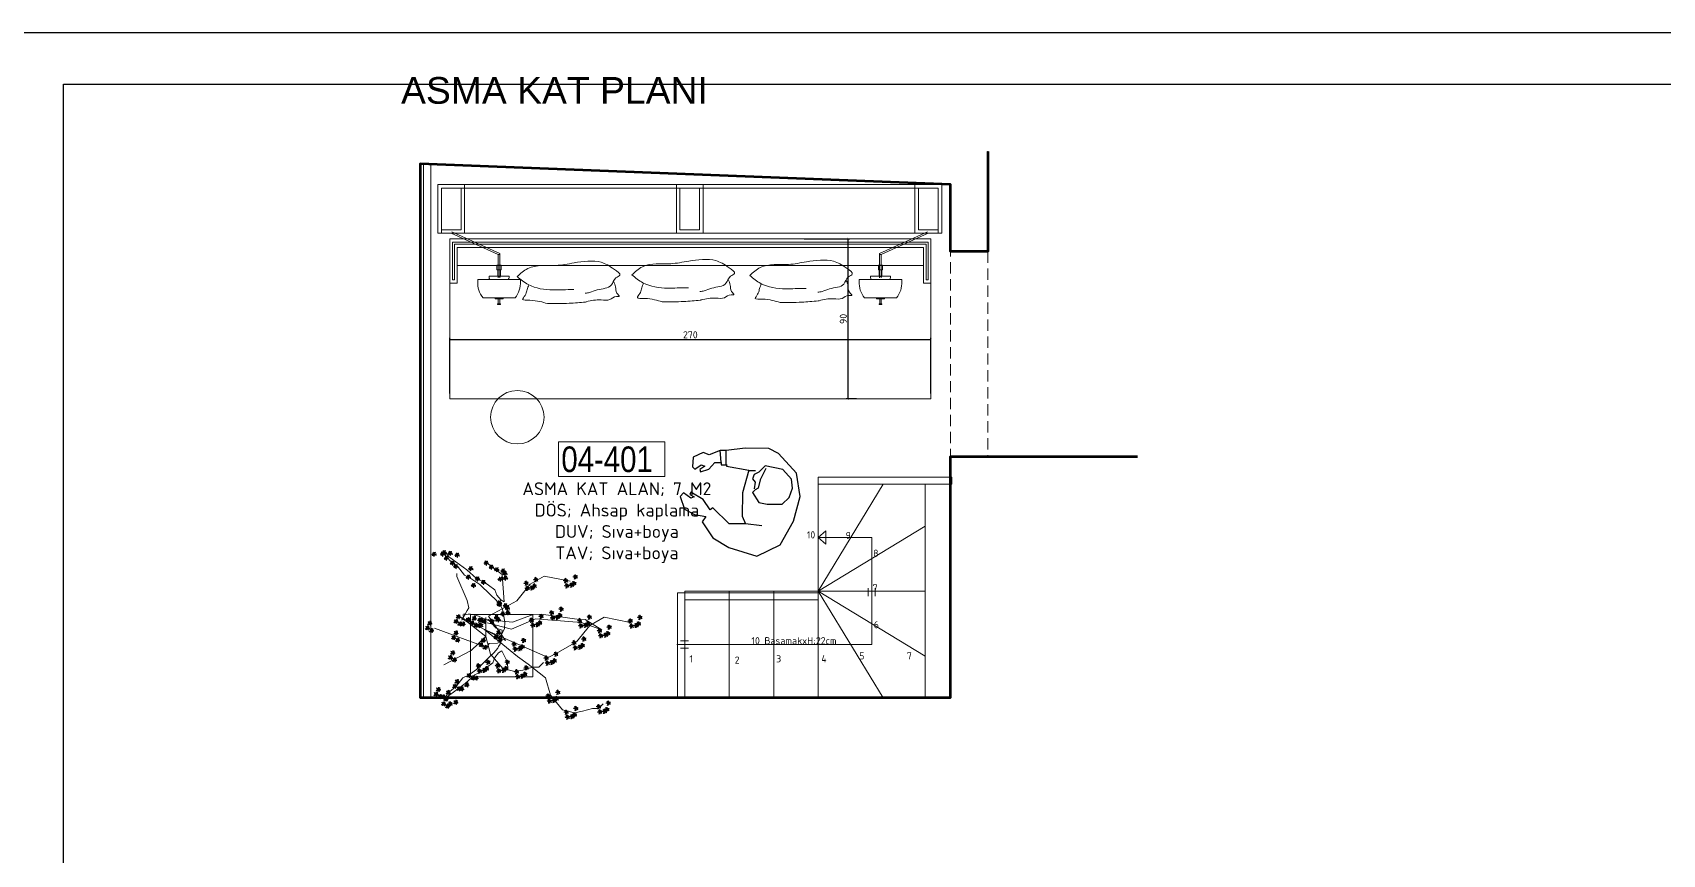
# Model space of a CAD drawing. Header units: inches. Extents: x -10121 to 9010, y 58067 to 62726.
# Drawn here: x 1613 to 2528, y 62264 to 62726 of the extents above; entities that cross this region are included whole.
import ezdxf

# ---------------------------------------------------------------- set-up
doc = ezdxf.new("R2010")
doc.units = ezdxf.units.IN
doc.linetypes.add('HIDDEN', pattern=[9.525, 6.35, -3.175])
for name, color, linetype, lineweight in [('A-DUVAR 0.50', 40, 'Continuous', 50), ('A-YAZI 0.15', 190, 'Continuous', 15), ('Auto-Aydinlatma', 50, 'Continuous', 13), ('Auto-Merdiven', 163, 'Continuous', 9), ('Auto-Mermer', 190, 'Continuous', 15), ('Auto-Metal', 71, 'Continuous', 18), ('Auto-Olcu', 33, 'Continuous', 15), ('Auto-Silik', 251, 'Continuous', 5), ('Auto-Silik_Cizgiler', 47, 'Continuous', 9), ('Auto-SilikCizgiler', 251, 'Continuous', 9), ('Auto-Tefris', 32, 'Continuous', 9), ('Auto-Yazi', 7, 'Continuous', 20), ('yazi mekan 020', 9, 'Continuous', 20)]:
    doc.layers.add(name, color=color, linetype=linetype, lineweight=lineweight)
doc.layers.add('S2000-025 Antet', color=7, linetype='Continuous')
doc.layers.add('tefriş - ince', color=9, linetype='Continuous')
doc.styles.add('1-20', font='isocpeur.ttf', dxfattribs={"height": 4})
doc.styles.get("Standard").update_dxf_attribs({"font": 'arial.ttf'})
doc.styles.add('swis721cnbt10', font='isocpeur.ttf', dxfattribs={"height": 10})
doc.styles.add('swis721cnbt20', font='swissck.ttf', dxfattribs={"height": 20})
doc.dimstyles.new('ölçü 1_20', dxfattribs={"dimtxt": 4, "dimasz": 1, "dimexe": 1, "dimexo": 3, "dimtad": 1, "dimdec": 0, "dimtxsty": '1-20', "dimblk": 'ARCHTICK', "dimcen": 1.5, "dimclrd": 256, "dimclre": 256, "dimclrt": 256, "dimadec": 0, "dimazin": 0, "dimtfac": 1, "dimtdec": 0, "dimtmove": 0, "dimatfit": 3, "dimldrblk": 'ARCHTICK', "dimfxl": 1, "dimlwd": -1, "dimlwe": -1, "dimarcsym": 0})

# ---------------------------------------------------------------- blocks, each defined once
blk = doc.blocks.new('KŞKLŞ')
at = {"layer": 'tefriş - ince'}
for p, q in [((25392.5, -39879.01), (25389.25, -39880.04)), ((25394.67, -39887), (25392.49, -39879.22)), ((25402.32, -39875.06), (25392.5, -39879.01)), ((25415.28, -39871.56), (25402.32, -39875.06)), ((25421.12, -39872.84), (25415.28, -39871.56)), ((25433.87, -39880.77), (25421.12, -39872.84)), ((25380.31, -39883.62), (25375.56, -39887.72)), ((25375.56, -39887.72), (25376.65, -39893.1)), ((25383.87, -39884.09), (25380.31, -39883.62)), ((25389.25, -39880.04), (25383.87, -39884.09)), ((25385.84, -39891.87), (25388.08, -39887.37)), ((25388.08, -39887.37), (25391.54, -39886.35)), ((25391.54, -39886.35), (25389.06, -39879.81)), ((25391.54, -39886.35), (25391.87, -39887.65)), ((25391.87, -39887.65), (25394.9, -39886.81)), ((25394.9, -39886.81), (25395.06, -39887.46)), ((25395.06, -39887.46), (25407.64, -39886.26)), ((25407.64, -39886.26), (25407.72, -39899.61)), ((25407.84, -39886.49), (25411.3, -39885.47)), ((25411.13, -39887.79), (25410.93, -39890.53)), ((25413.39, -39885.83), (25411.13, -39887.79)), ((25415.82, -39881.56), (25413.39, -39885.83)), ((25416.57, -39882.89), (25415.22, -39889.78)), ((25426.04, -39880.83), (25415.82, -39881.56)), ((25432.11, -39884.66), (25426.04, -39880.83)), ((25434.08, -39889.47), (25432.11, -39884.66)), ((25439.34, -39892.82), (25433.87, -39880.77)), ((25376.65, -39893.1), (25378.29, -39893.85)), ((25378.29, -39893.85), (25381.06, -39890.67)), ((25381.06, -39890.67), (25383.38, -39890.84)), ((25383.38, -39890.84), (25381.07, -39893.42)), ((25381.07, -39893.42), (25381.84, -39894.54)), ((25381.84, -39894.54), (25385.84, -39891.87)), ((25410.93, -39890.53), (25412.94, -39891.94)), ((25412.94, -39891.94), (25413.31, -39895.57)), ((25414.12, -39896.06), (25413.14, -39897.89)), ((25415.49, -39894.67), (25414.12, -39896.06)), ((25415.22, -39889.78), (25415.49, -39894.67)), ((25430.8, -39899.61), (25433.68, -39894.95)), ((25433.68, -39894.95), (25434.08, -39889.47)), ((25439.56, -39907.24), (25439.34, -39892.82)), ((25407.72, -39899.61), (25411.04, -39912.15)), ((25413.14, -39897.89), (25417.9, -39902.27)), ((25417.9, -39902.27), (25422.79, -39901.99)), ((25422.79, -39901.99), (25430.8, -39899.61)), ((25375.73, -39908.5), (25374.49, -39910.95)), ((25374.49, -39910.95), (25378.69, -39917.19)), ((25380.47, -39910.33), (25375.73, -39908.5)), ((25379.66, -39906.88), (25379.34, -39908.34)), ((25379.34, -39908.34), (25382.05, -39908.96)), ((25387.33, -39909.14), (25379.66, -39906.88)), ((25382.05, -39908.96), (25380.47, -39910.33)), ((25392.72, -39913.56), (25387.33, -39909.14)), ((25393.88, -39912.16), (25392.72, -39913.56)), ((25405.08, -39918.28), (25393.88, -39912.16)), ((25411.04, -39912.15), (25413.93, -39915.96)), ((25413.95, -39915.75), (25423.16, -39914.31)), ((25435.93, -39922.02), (25439.56, -39907.24)), ((25378.69, -39917.19), (25384.95, -39918.5)), ((25384.95, -39918.5), (25391.35, -39917.91)), ((25391.35, -39917.91), (25390.26, -39921.22)), ((25390.26, -39921.22), (25398.41, -39928.38)), ((25413.93, -39915.96), (25405.08, -39918.28)), ((25425.07, -39931.61), (25435.93, -39922.02)), ((25398.41, -39928.38), (25408.58, -39931.25)), ((25408.58, -39931.25), (25425.07, -39931.61))]:
    blk.add_line(p, q, dxfattribs=at)
blk = doc.blocks.new('_ARCHTICK')
at = {"color": 0, "linetype": 'ByBlock', "const_width": 0.15}
blk.add_lwpolyline([(-0.5, -0.5), (0.5, 0.5)], dxfattribs=at)
blk = doc.blocks.new('39')
at = {"layer": 'Auto-SilikCizgiler'}
for p, q in [((-12, 0), (-9, 0)), ((-11, 10), (-11, 7)), ((-10, 7), (-11, 10)), ((-11, 7), (-10, 5)), ((-5, 5), (-10, 7)), ((-10, 5), (-8, 4)), ((-9, 0), (-6, 0)), ((-8, 4), (-7, 4)), ((-7, 4), (-6, 2)), ((0, 0), (-7, -2)), ((-6, 10), (-5, 9)), ((-4, 10), (-6, 10)), ((-6, 2), (-4, 0)), ((-6, 0), (0, 0)), ((-5, 9), (-4, 7)), ((-3, 1), (-5, 5)), ((0, 0), (-5, -1)), ((-3, 8), (-4, 10)), ((-4, 7), (-3, 4)), ((-4, 0), (0, 0)), ((-2, 4), (-3, 8)), ((-3, 4), (0, 0)), ((0, 0), (-3, 1)), ((-3, -1), (0, 0)), ((0, 0), (-2, 4)), ((1, 15), (-1, 13)), ((-1, 13), (-1, 10)), ((-1, 10), (-1, 5)), ((-1, 5), (0, 2)), ((0, 0), (-1, -2)), ((0, 10), (1, 12)), ((1, 9), (0, 10)), ((7, 2), (0, 0)), ((0, 0), (4, 2)), ((0, 2), (0, 0)), ((0, 0), (2, 2)), ((6, -1), (0, 0)), ((0, 0), (6, 0)), ((0, 0), (1, -3)), ((0, -3), (0, 0)), ((1, 12), (1, 15)), ((2, 6), (1, 9)), ((2, 2), (2, 6)), ((4, 2), (6, 5)), ((6, 5), (8, 7)), ((6, 0), (10, 2)), ((9, 0), (6, -1)), ((10, 4), (7, 2)), ((8, 7), (10, 7)), ((13, 0), (9, 0)), ((10, 7), (10, 6)), ((10, 6), (10, 4)), ((10, 2), (14, 2)), ((15, 2), (13, 0)), ((14, 2), (15, 2)), ((-12, -6), (-13, -8)), ((-13, -8), (-11, -7)), ((-13, -8), (-13, -8)), ((-10, -1), (-12, 0)), ((-10, -4), (-12, -6)), ((-11, -7), (-7, -6)), ((-5, -1), (-10, -1)), ((-7, -2), (-10, -3)), ((-10, -3), (-10, -4)), ((-7, -6), (-6, -4)), ((-7, -13), (-6, -10)), ((-6, -12), (-7, -13)), ((-6, -4), (-3, -1)), ((-5, -5), (-6, -6)), ((-6, -6), (-5, -6)), ((-6, -10), (-5, -8)), ((-5, -10), (-6, -12)), ((-2, -3), (-5, -5)), ((-5, -6), (-2, -5)), ((-5, -8), (-3, -6)), ((-2, -8), (-5, -10)), ((-3, -6), (-1, -5)), ((-1, -2), (-2, -3)), ((-2, -5), (-1, -4)), ((1, -5), (-2, -8)), ((-1, -5), (1, -3)), ((-1, -4), (0, -3)), ((0, -1), (3, -3)), ((1, -3), (0, -1)), ((1, -3), (1, -5)), ((2, -6), (1, -4)), ((3, -9), (2, -6)), ((3, -3), (5, -6)), ((4, -11), (3, -9)), ((6, -13), (4, -11)), ((5, -6), (6, -10)), ((6, -10), (6, -13))]:
    blk.add_line(p, q, dxfattribs=at)
blk = doc.blocks.new('KJKJK')
at = {"layer": 'Auto-Silik_Cizgiler', "elevation": -25.3}
for points in [[(45042.7, -37852.1), (45047.8, -37872.8), (45058.6, -37880.2), (45075.2, -37884.5), (45088.8, -37894), (45096, -37899.8), (45097.3, -37955.6), (45105.9, -37922.4), (45107.7, -37912), (45111.7, -37894.8), (45122.8, -37885.2), (45129.3, -37871.5), (45127.4, -37861.8), (45123.5, -37856.5), (45118.1, -37850.2), (45116, -37845.9), (45111, -37843.9)], [(45091.5, -37955.8), (45087.9, -37935.9), (45072.3, -37922.2), (45059.4, -37887.7), (45057.8, -37870.1), (45055.9, -37885.8), (45057.3, -37887.9), (45067, -37919.4), (45070, -37925.2), (45082.6, -37937.5), (45086, -37947.9), (45089.5, -37954.9), (45089.8, -37965.9), (45091, -37970.8), (45091.8, -37972.5), (45094.3, -37976.3)], [(45033, -37909.6), (45038.2, -37930.2), (45048.9, -37937.6), (45065.5, -37941.9), (45079.1, -37951.5), (45086.3, -37957.2), (45098.3, -37936.6), (45096.2, -37979.8), (45098, -37969.5), (45102, -37952.2), (45113.1, -37942.7), (45119.6, -37928.9), (45117.7, -37919.2), (45113.8, -37913.9), (45108.4, -37907.7), (45106.3, -37903.3), (45101.3, -37901.3)], [(45047.9, -37977.5), (45051.4, -37961.3), (45070.5, -37950.7), (45070.3, -37953.8), (45068.2, -37958.3), (45065.1, -37961.5), (45063.8, -37967.7), (45063, -37972.1), (45062.9, -37978.6), (45059.9, -37988.7), (45056.6, -38006.4), (45054.6, -38009.4), (45056.8, -38009.3), (45057.7, -38007.1), (45058.1, -38005.6), (45058.9, -38004.5), (45060.4, -37999), (45060.6, -37996.6), (45064.8, -37988.5), (45064.8, -37982.7), (45066.2, -37974.3), (45070.1, -37962.9), (45071.8, -37957.3), (45074, -37952.7), (45074.8, -37951.7), (45076, -37949.7), (45077.5, -37948.5), (45079.9, -37946.9), (45085.3, -37943.2), (45089.8, -37941.3), (45095.5, -37941.4), (45097.8, -37942.2), (45101.9, -37940.4), (45102.8, -37941.4), (45106, -37947.3), (45109.6, -37947.6), (45113.4, -37992.2)], [(45092.6, -37975.7), (45095.3, -37975.1), (45097, -37975.3), (45098.3, -37975.2), (45093.9, -37974.8), (45089.3, -37974.5), (45086.9, -37974.3), (45082.1, -37978.1), (45068.2, -37993.7), (45066, -37994.6)]]:
    blk.add_lwpolyline(points, dxfattribs=at)
at = {"layer": 'Auto-Silik_Cizgiler'}
blk.add_lwpolyline([(45118.8, -37924.7), (45113.4, -37927.7), (45109.5, -37932.3), (45107, -37935.6), (45109.5, -37937.4), (45114.3, -37938.5), (45118.7, -37938.2), (45124.4, -37941.1), (45128.3, -37943.2), (45133.5, -37947.2), (45143.2, -37951.2), (45159, -37959.8), (45162.7, -37960.1), (45161.2, -37961.8), (45158.9, -37961.1), (45157.5, -37960.5), (45156.1, -37960.4), (45150.8, -37958.1), (45148.9, -37956.8), (45139.9, -37954.9), (45135.4, -37951.2), (45128, -37947), (45116.6, -37942.9), (45111.3, -37940.8), (45106.3, -37939.5), (45105.1, -37939.6), (45102.7, -37939.2), (45100.9, -37939.6), (45098.1, -37940.5), (45091.8, -37942.4), (45092.5, -37947.5), (45090.4, -37952.5), (45088.7, -37955.9), (45089.8, -37957.8), (45088.1, -37958.7), (45102, -37952.2), (45117.1, -37958), (45137, -37973.1)], dxfattribs=at)
at = {"layer": 'Auto-Silik_Cizgiler', "xscale": 0.1296, "yscale": 0.1296, "zscale": 0.1296}
for p, rotation in [((45108.9, -37840.5, -25.3), 356.7422745732944), ((45114, -37839.3, -25.3), 356.7422745732944), ((45116.2, -37840.5, -25.3), 356.7422745732944), ((45035.8, -37846.7), 356.7422745732944), ((45040.9, -37845.5), 356.7422745732944), ((45041.7, -37852.5), 356.7422745732944), ((45043.1, -37846.7), 356.7422745732944), ((45045, -37849.9), 356.7422745732944), ((45114.8, -37846.3, -25.3), 356.7422745732944), ((45118.2, -37843.7, -25.3), 356.7422745732944), ((45053.3, -37865.7, -25.3), 356.7422745732944), ((45058.4, -37864.5, -25.3), 356.7422745732944), ((45060.5, -37865.7, -25.3), 356.7422745732944), ((45062.5, -37868.9, -25.3), 356.7422745732944), ((45123.8, -37862.3, -25.3), 356.7422745732944), ((45128.9, -37861.1, -25.3), 356.7422745732944), ((45129.7, -37868, -25.3), 356.7422745732944), ((45131.1, -37862.3, -25.3), 356.7422745732944), ((45133, -37865.4, -25.3), 356.7422745732944), ((45059.2, -37871.5, -25.3), 356.7422745732944), ((45070.6, -37880.1, -25.3), 356.7422745732944), ((45075.8, -37878.9, -25.3), 356.7422745732944), ((45077.9, -37880.1, -25.3), 356.7422745732944), ((45118.2, -37880.9, -25.3), 356.7422745732944), ((45123.3, -37879.7, -25.3), 356.7422745732944), ((45125.5, -37880.9, -25.3), 356.7422745732944), ((45052.8, -37883.5, -25.3), 356.7422745732944), ((45057.9, -37882.3, -25.3), 356.7422745732944), ((45058.7, -37889.3, -25.3), 356.7422745732944), ((45060, -37883.5, -25.3), 356.7422745732944), ((45062, -37886.7, -25.3), 356.7422745732944), ((45076.6, -37885.9, -25.3), 356.7422745732944), ((45079.9, -37883.3, -25.3), 356.7422745732944), ((45096.4, -37894.1, -25.3), 356.7422745732944), ((45124.2, -37886.6, -25.3), 356.7422745732944), ((45127.5, -37884, -25.3), 356.7422745732944), ((45028.4, -37907.4, -25.3), 356.7422745732944), ((45033.6, -37906.2, -25.3), 356.7422745732944), ((45035.7, -37907.4, -25.3), 356.7422745732944), ((45056.6, -37906.7, -25.3), 356.7422745732944), ((45061.7, -37905.5, -25.3), 356.7422745732944), ((45063.9, -37906.7, -25.3), 356.7422745732944), ((45091.2, -37895.3, -25.3), 356.7422745732944), ((45097.2, -37901, -25.3), 356.7422745732944), ((45098.5, -37895.3, -25.3), 356.7422745732944), ((45100.5, -37898.4, -25.3), 356.7422745732944), ((45034.4, -37913.1, -25.3), 356.7422745732944), ((45037.7, -37910.5, -25.3), 356.7422745732944), ((45062.5, -37912.4, -25.3), 356.7422745732944), ((45065.8, -37909.9, -25.3), 356.7422745732944), ((45068.7, -37918.8, -25.3), 356.7422745732944), ((45073.9, -37917.6, -25.3), 356.7422745732944), ((45076, -37918.8, -25.3), 356.7422745732944), ((45111.2, -37912.2, -25.3), 356.7422745732944), ((45116.3, -37911, -25.3), 356.7422745732944), ((45117.2, -37917.9, -25.3), 356.7422745732944), ((45118.5, -37912.2, -25.3), 356.7422745732944), ((45120.5, -37915.4, -25.3), 356.7422745732944), ((45048.9, -37934), 356.7422745732944), ((45074.7, -37924.5, -25.3), 356.7422745732944), ((45078, -37921.9, -25.3), 356.7422745732944), ((45092.1, -37923.4, -25.3), 356.7422745732944), ((45097.2, -37922.2, -25.3), 356.7422745732944), ((45098, -37929.1, -25.3), 356.7422745732944), ((45099.4, -37923.4, -25.3), 356.7422745732944), ((45101.3, -37926.5, -25.3), 356.7422745732944), ((45113.4, -37927.9, -25.3), 356.7422745732944), ((45118.6, -37926.7, -25.3), 356.7422745732944), ((45119.4, -37933.7, -25.3), 356.7422745732944), ((45120.7, -37927.9, -25.3), 356.7422745732944), ((45122.7, -37931.1, -25.3), 356.7422745732944), ((45043.8, -37935.2), 356.7422745732944), ((45049.7, -37941), 356.7422745732944), ((45051.1, -37935.2), 356.7422745732944), ((45053, -37938.4), 356.7422745732944), ((45074.1, -37946, -25.3), 86.66096350184166), ((45077.2, -37944.1, -25.3), 86.66096350184166), ((45079.8, -37947.4, -25.3), 86.66096350184166), ((45094.9, -37944.3, -25.3), 317.8832189276011), ((45099.1, -37944.4, -25.3), 317.8832189276011), ((45099.6, -37940.7, -25.3), 317.8832189276011), ((45120.1, -37941.9, -25.3), 356.7422745732944), ((45125.2, -37940.7, -25.3), 356.7422745732944), ((45127.3, -37941.9, -25.3), 356.7422745732944), ((45129.3, -37945, -25.3), 356.7422745732944), ((45135.6, -37945.2), 317.8832189276011), ((45136.6, -37947.5), 317.8832189276011), ((45049.7, -37959.6, -25.3), 86.66096350184166), ((45052.9, -37957.7, -25.3), 86.66096350184166), ((45072.9, -37948.2, -25.3), 86.66096350184166), ((45072.9, -37953.7, -25.3), 86.66096350184166), ((45074.1, -37953.3, -25.3), 86.66096350184166), ((45084.5, -37950.8, -25.3), 86.66096350184166), ((45085.7, -37948.6, -25.3), 86.66096350184166), ((45089, -37953, -25.3), 57.80661504840518), ((45091.6, -37958.6, -25.3), 317.8832189276011), ((45091.6, -37960.5, -25.3), 96.66567069409844), ((45095.7, -37959.6, -25.3), 356.7422745732944), ((45096.4, -37960.9, -25.3), 317.8832189276011), ((45105.6, -37952.7, -25.3), 317.8832189276011), ((45109.7, -37952.7, -25.3), 317.8832189276011), ((45110.2, -37949, -25.3), 317.8832189276011), ((45126, -37947.6, -25.3), 356.7422745732944), ((45136.1, -37951.2), 317.8832189276011), ((45143.6, -37949.6), 317.8832189276011), ((45144.6, -37957.8), 317.8832189276011), ((45148.3, -37951.9), 317.8832189276011), ((45148.8, -37957.8), 317.8832189276011), ((45149.2, -37954.1), 317.8832189276011), ((45155.6, -37960.5, 25.3), 317.8832189276011), ((45160.1, -37951.7), 317.8832189276011), ((45161.1, -37959.9), 317.8832189276011), ((45163.2, -37955.2, -25.3), 356.7422745732944), ((45165.3, -37960), 317.8832189276011), ((45165.8, -37956.3), 317.8832189276011), ((45048.5, -37961.8, -25.3), 86.66096350184166), ((45049.7, -37966.9, -25.3), 86.66096350184166), ((45049.7, -37971.6, -25.3), 86.66096350184166), ((45055.4, -37961, -25.3), 86.66096350184166), ((45063.4, -37972.1, -25.3), 86.66096350184166), ((45092.7, -37966.8, -25.3), 317.8832189276011), ((45092.4, -37962.2, -25.3), 356.7422745732944), ((45095.9, -37970.7, -25.3), 317.8832189276011), ((45096.8, -37966.9, -25.3), 317.8832189276011), ((45097.3, -37963.2, -25.3), 317.8832189276011), ((45100.7, -37973, -25.3), 317.8832189276011), ((45114.2, -37971.5, -25.3), 317.8832189276011), ((45125.1, -37970.7), 317.8832189276011), ((45129.3, -37970.8), 317.8832189276011), ((45129.7, -37967.1), 317.8832189276011), ((45156.7, -37968.7, 25.3), 317.8832189276011), ((45160.4, -37962.8, 25.3), 317.8832189276011), ((45160.9, -37968.8, 25.3), 317.8832189276011), ((45161.3, -37965.1, 25.3), 317.8832189276011), ((45048.5, -37976.7, -25.3), 86.66096350184166), ((45057.8, -37986.1, -25.3), 86.66096350184166), ((45063, -37977.6, -25.3), 86.66096350184166), ((45064.8, -37984.9, -25.3), 86.66096350184166), ((45069.1, -37978.3, -25.3), 86.66096350184166), ((45097, -37978.9, -25.3), 317.8832189276011), ((45101.2, -37979, -25.3), 317.8832189276011), ((45101.6, -37975.3, -25.3), 317.8832189276011), ((45109.6, -37975.1, -25.3), 317.8832189276011), ((45113.8, -37975.2, -25.3), 317.8832189276011), ((45061.3, -37997.6, -25.3), 86.66096350184166), ((45111.5, -37997.4, -25.3), 317.8832189276011), ((45115.7, -37997.5, -25.3), 317.8832189276011), ((45116.1, -37993.8, -25.3), 317.8832189276011), ((45052.6, -38000.5), 86.66096350184166), ((45053.7, -38006.2, -25.3), 86.66096350184166), ((45055.2, -38010.8, -25.3), 86.66096350184166), ((45056.8, -38011.5, -25.3), 86.66096350184166), ((45058.5, -38007.3, -25.3), 86.66096350184166), ((45060, -38001.2, -25.3), 86.66096350184166), ((45059.8, -38017.6), 86.66096350184166)]:
    blk.add_blockref('39', p, dxfattribs=dict(at, rotation=rotation))

msp = doc.modelspace()

# ---------------------------------------------------------------- linework, layer by layer
msp.add_lwpolyline([(1630.48, 62696.89), (4355.48, 62696.89), (4355.48, 60710.91), (1630.48, 60710.91)], close=True)
at = {"layer": 'A-DUVAR 0.50'}
msp.add_lwpolyline([(2149.56, 62659.07), (2149.56, 62602.89), (2128.74, 62602.89), (2128.74, 62640.51), (1830.79, 62652.19), (1830.79, 62352.4), (2128.74, 62352.4), (2128.74, 62487.78), (2149.56, 62487.78), (2233.78, 62487.78)], dxfattribs=at)
at = {"layer": 'Auto-Aydinlatma'}
for points in [[(1848.29, 62613.19), (1874.69, 62601.17), (1874.69, 62588.06)], [(1848.69, 62614.06), (1875.65, 62601.79), (1875.65, 62588.06)], [(2115.82, 62614.06), (2088.86, 62601.79), (2088.86, 62588.06)], [(2116.22, 62613.19), (2089.82, 62601.17), (2089.82, 62588.06)]]:
    msp.add_lwpolyline(points, dxfattribs=at)
for points in [[(1874.69, 62595.22), (1875.65, 62595.22), (1875.65, 62601.17), (1874.69, 62601.17)], [(2089.82, 62595.22), (2088.86, 62595.22), (2088.86, 62601.17), (2089.82, 62601.17)], [(1876.34, 62595.2), (1873.96, 62595.2), (1873.96, 62592.62), (1876.34, 62592.62)], [(1875.9, 62592.62), (1874.39, 62592.62), (1874.39, 62588.93), (1875.9, 62588.93)], [(2088.17, 62595.2), (2090.55, 62595.2), (2090.55, 62592.62), (2088.17, 62592.62)], [(2088.61, 62592.62), (2090.11, 62592.62), (2090.11, 62588.93), (2088.61, 62588.93)], [(1872.88, 62576.84), (1877.42, 62576.84), (1877.42, 62576.4), (1872.88, 62576.4)], [(1874.31, 62573.19), (1875.99, 62573.19), (1875.99, 62573.56), (1874.31, 62573.56)], [(1875.58, 62576.41), (1874.72, 62576.41), (1874.72, 62573.56), (1875.58, 62573.56)], [(2091.63, 62576.84), (2087.09, 62576.84), (2087.09, 62576.4), (2091.63, 62576.4)], [(2090.2, 62573.19), (2088.52, 62573.19), (2088.52, 62573.56), (2090.2, 62573.56)], [(2088.93, 62576.41), (2089.79, 62576.41), (2089.79, 62573.56), (2088.93, 62573.56)]]:
    msp.add_lwpolyline(points, close=True, dxfattribs=at)
for points in [[(1880.34, 62587.15, 0.173969), (1880.75, 62588.3), (1880.75, 62589.14), (1869.55, 62589.14), (1869.55, 62588.3, 0.173969), (1869.96, 62587.15, 0.173969)], [(2084.17, 62587.15, -0.173969), (2083.76, 62588.3), (2083.76, 62589.14), (2094.96, 62589.14), (2094.96, 62588.3, -0.173969), (2094.55, 62587.15, -0.173969)]]:
    msp.add_lwpolyline(points, format="xyb", dxfattribs=at)
for points in [[(1863.15, 62587.15), (1887.15, 62587.15), (1887.15, 62586.05, -0.181474), (1884.15, 62576.86), (1866.14, 62576.86, -0.181474), (1863.15, 62586.05)], [(2101.36, 62587.15), (2077.36, 62587.15), (2077.36, 62586.05, 0.181474), (2080.36, 62576.86), (2098.36, 62576.86, 0.181474), (2101.36, 62586.05)]]:
    msp.add_lwpolyline(points, format="xyb", close=True, dxfattribs=at)
at = {"layer": 'Auto-Merdiven'}
for p, q in [((2054.41, 62412.2), (2090.93, 62472.2)), ((2054.41, 62412.2), (2114.41, 62448.72)), ((2082.43, 62409.28), (2082.43, 62413.92)), ((2086.39, 62409.28), (2086.39, 62413.92)), ((2054.41, 62411.2), (1979.41, 62411.2)), ((2054.41, 62407.2), (1979.41, 62407.2)), ((2054.41, 62412.2), (2114.41, 62375.68)), ((2054.41, 62412.2), (2090.93, 62352.2)), ((1977, 62384.21), (1981.54, 62384.21)), ((1977, 62380.19), (1981.54, 62380.19))]:
    msp.add_line(p, q, dxfattribs=at)
for points in [[(2054.41, 62472.2), (2129.41, 62472.2), (2129.41, 62476.2), (2054.41, 62476.2)], [(2114.41, 62412.2), (2054.41, 62412.2), (2054.41, 62472.2), (2114.41, 62472.2)], [(1975.41, 62411.2), (1975.41, 62352.4), (1979.41, 62352.4), (1979.41, 62411.2)], [(2004.41, 62412.2), (1979.41, 62412.2), (1979.41, 62352.2), (2004.41, 62352.2)], [(2029.41, 62412.2), (2004.41, 62412.2), (2004.41, 62352.2), (2029.41, 62352.2)], [(2054.41, 62412.2), (2029.41, 62412.2), (2029.41, 62352.2), (2054.41, 62352.2)], [(2114.41, 62412.2), (2054.41, 62412.2), (2054.41, 62352.2), (2114.41, 62352.2)]]:
    msp.add_lwpolyline(points, close=True, dxfattribs=at)
msp.add_lwpolyline([(1974.98, 62382.2), (2084.41, 62382.21), (2084.41, 62442.2), (2054.41, 62442.2), (2058.64, 62438.59), (2058.64, 62445.99), (2054.41, 62442.2)], dxfattribs=at)
at = {"layer": 'Auto-Mermer'}
msp.add_line((1830.79, 62652.19), (1830.79, 62597.19), dxfattribs=at)
msp.add_lwpolyline([(2128.74, 62640.51), (2128.72, 62602.89), (2149.56, 62602.89), (2149.56, 62659.24)], dxfattribs=at)
at = {"layer": 'Auto-Metal'}
for p, q in [((1832.79, 62652.19), (1832.79, 62352.4)), ((1836.79, 62652.19), (1836.79, 62352.4))]:
    msp.add_line(p, q, dxfattribs=at)
at = {"layer": 'Auto-Silik', "linetype": 'HIDDEN'}
msp.add_line((2149.56, 62602.89), (2149.56, 62487.78), dxfattribs=at)
msp.add_lwpolyline([(1830.79, 62352.4), (2128.74, 62352.4), (2128.74, 62640.51), (1830.79, 62652.19)], close=True, dxfattribs=at)
at = {"layer": 'Auto-Tefris', "ltscale": 2}
for points in [[(1840.79, 62640.51), (2123.72, 62640.51), (2123.72, 62613.19), (1840.79, 62613.19)], [(1840.79, 62640.51), (1855.79, 62640.51), (1855.79, 62613.19), (1840.79, 62613.19)], [(1842.79, 62638.51), (2121.72, 62638.51), (2121.72, 62613.19), (1842.79, 62613.19)], [(1842.79, 62638.51), (1853.79, 62638.51), (1853.79, 62615.19), (1842.79, 62615.19)], [(1974.75, 62640.51), (1989.75, 62640.51), (1989.75, 62613.19), (1974.75, 62613.19)], [(1976.75, 62638.51), (1987.75, 62638.51), (1987.75, 62615.19), (1976.75, 62615.19)], [(2123.72, 62640.51), (2108.72, 62640.51), (2108.72, 62613.19), (2123.72, 62613.19)], [(2121.72, 62638.51), (2110.72, 62638.51), (2110.72, 62615.19), (2121.72, 62615.19)]]:
    msp.add_lwpolyline(points, close=True, dxfattribs=at)
for points in [[(1851.57, 62585.1), (1847.57, 62585.1), (1847.57, 62610.1), (2117.57, 62610.1), (2117.57, 62585.1), (2113.57, 62585.1), (2113.57, 62605.1), (1851.57, 62605.1), (1851.57, 62593.1)], [(1850.07, 62587.1), (1849.07, 62587.1), (1849.07, 62608.1), (2116.07, 62608.1), (2116.07, 62587.1), (2115.07, 62587.1), (2115.07, 62607.1), (1850.07, 62607.1), (1850.07, 62587.1)], [(1847.57, 62520.1), (1847.57, 62585.1), (1851.57, 62585.1), (1851.57, 62595.1), (2113.57, 62595.1), (2113.57, 62585.1), (2117.57, 62585.1), (2117.57, 62520.1), (1847.57, 62520.1)]]:
    msp.add_lwpolyline(points, dxfattribs=at)
msp.add_circle((1885.43, 62509.88), 15, dxfattribs=at)
for points, knots in [([(1885.33, 62588.85), (1887.21, 62590.56), (1893.27, 62596.05), (1906.22, 62594.27), (1917.89, 62596.89), (1931.2, 62598.5), (1937.95, 62594.25), (1944.54, 62589.72), (1939.55, 62588.01), (1938.58, 62582.05), (1931.18, 62582.2), (1926.64, 62579.9), (1924.39, 62579.57), (1923.56, 62579.51)], [0, 0, 0, 0, 7.417235, 23.845875, 35.190456, 50.827395, 59.37334, 63.750373, 66.372122, 71.210933, 79.605811, 84.073032, 86.599329, 86.599329, 86.599329, 86.599329]), ([(1949.73, 62589.84), (1951.61, 62591.55), (1957.66, 62597.04), (1970.62, 62595.26), (1982.28, 62597.89), (1995.6, 62599.49), (2002.34, 62595.25), (2008.93, 62590.72), (2003.94, 62589), (2002.97, 62583.05), (1995.58, 62583.19), (1991.04, 62580.9), (1988.79, 62580.56), (1987.96, 62580.51)], [0, 0, 0, 0, 7.417235, 23.845875, 35.190456, 50.827395, 59.37334, 63.750373, 66.372122, 71.210933, 79.605811, 84.073032, 86.599329, 86.599329, 86.599329, 86.599329]), ([(2015.91, 62589.46), (2017.79, 62591.17), (2023.85, 62596.66), (2036.8, 62594.88), (2048.47, 62597.51), (2061.78, 62599.11), (2068.53, 62594.86), (2075.11, 62590.34), (2070.12, 62588.62), (2069.16, 62582.67), (2061.76, 62582.81), (2057.22, 62580.52), (2054.97, 62580.18), (2054.14, 62580.13)], [0, 0, 0, 0, 7.417235, 23.845875, 35.190456, 50.827395, 59.37334, 63.750373, 66.372122, 71.210933, 79.605811, 84.073032, 86.599329, 86.599329, 86.599329, 86.599329]), ([(1891.91, 62584.19), (1891.52, 62583.28), (1890.66, 62581.48), (1890.52, 62579.07), (1888.66, 62576.72), (1888.07, 62575.52), (1895.65, 62575.79), (1899.58, 62574.48), (1902.36, 62573.69)], [1.492091, 1.492091, 1.492091, 1.492091, 4.441551, 7.504219, 10.564863, 11.472428, 15.540776, 25.113013, 25.113013, 25.113013, 25.113013]), ([(1923.73, 62574.57), (1923.9, 62574.62), (1926.75, 62575.4), (1930.97, 62576.16), (1937.39, 62575.13), (1939.68, 62578.07), (1943.59, 62577.33), (1940.29, 62580.05), (1941, 62583.03), (1939.96, 62585.18), (1939.35, 62586.2)], [49.128243, 49.128243, 49.128243, 49.128243, 49.699185, 58.372323, 63.242302, 67.378203, 69.004329, 71.208743, 74.891731, 78.316186, 78.316186, 78.316186, 78.316186]), ([(1956.3, 62585.18), (1955.92, 62584.28), (1955.06, 62582.47), (1954.92, 62580.07), (1953.06, 62577.72), (1952.47, 62576.51), (1960.04, 62576.79), (1963.98, 62575.48), (1966.75, 62574.68)], [1.492091, 1.492091, 1.492091, 1.492091, 4.441551, 7.504219, 10.564863, 11.472428, 15.540776, 25.113013, 25.113013, 25.113013, 25.113013]), ([(1988.12, 62575.56), (1988.3, 62575.61), (1991.15, 62576.39), (1995.37, 62577.15), (2001.79, 62576.12), (2004.08, 62579.06), (2007.99, 62578.33), (2004.69, 62581.04), (2005.4, 62584.03), (2004.35, 62586.17), (2003.74, 62587.2)], [49.128243, 49.128243, 49.128243, 49.128243, 49.699185, 58.372323, 63.242302, 67.378203, 69.004329, 71.208743, 74.891731, 78.316186, 78.316186, 78.316186, 78.316186]), ([(2022.49, 62584.8), (2022.1, 62583.9), (2021.24, 62582.09), (2021.1, 62579.69), (2019.24, 62577.34), (2018.65, 62576.13), (2026.23, 62576.41), (2030.16, 62575.1), (2032.93, 62574.3)], [1.492091, 1.492091, 1.492091, 1.492091, 4.441551, 7.504219, 10.564863, 11.472428, 15.540776, 25.113013, 25.113013, 25.113013, 25.113013]), ([(2054.31, 62575.18), (2054.48, 62575.23), (2057.33, 62576.01), (2061.55, 62576.77), (2067.97, 62575.74), (2070.26, 62578.68), (2074.17, 62577.95), (2070.87, 62580.66), (2071.58, 62583.65), (2070.54, 62585.79), (2069.93, 62586.82)], [49.128243, 49.128243, 49.128243, 49.128243, 49.699185, 58.372323, 63.242302, 67.378203, 69.004329, 71.208743, 74.891731, 78.316186, 78.316186, 78.316186, 78.316186])]:
    msp.add_open_spline(points, degree=3, knots=knots, dxfattribs=at)
for points in [[(1885.33, 62588.85), (1891.53, 62584.38), (1905.52, 62581.36), (1910.86, 62581.46), (1917.09, 62581.59)], [(1949.73, 62589.84), (1955.93, 62585.38), (1969.92, 62582.36), (1975.25, 62582.46), (1981.48, 62582.58)], [(2015.91, 62589.46), (2022.11, 62585), (2036.1, 62581.98), (2041.43, 62582.08), (2047.66, 62582.2)], [(1923.73, 62574.57), (1914.55, 62573.88), (1902.36, 62573.69)], [(1988.12, 62575.56), (1978.94, 62574.87), (1966.75, 62574.68)], [(2054.31, 62575.18), (2045.13, 62574.49), (2032.93, 62574.3)]]:
    msp.add_spline(points, degree=3, dxfattribs=at)
at = {"layer": 'Auto-Yazi'}
msp.add_lwpolyline([(1859.05, 62398.96), (1894.05, 62399.08), (1894.18, 62364.08), (1859.18, 62363.96)], close=True, dxfattribs=at)
at = {"layer": 'S2000-025 Antet'}
msp.add_lwpolyline([(1595.48, 62725.91), (4365.48, 62725.91), (4365.48, 60685.91), (1595.48, 60685.91)], close=True, dxfattribs=at)
at = {"layer": 'yazi mekan 020'}
msp.add_lwpolyline([(1908.51, 62476.58), (1968.25, 62476.58), (1968.25, 62495.96), (1908.51, 62495.96)], close=True, dxfattribs=at)

# ---------------------------------------------------------------- block references
at = {"layer": 'Auto-Tefris', "rotation": 344.4047498155557}
msp.add_blockref('KŞKLŞ', (-11733.84, 107728.61), dxfattribs=at)
at = {"layer": 'Auto-Yazi', "xscale": 0.7, "yscale": 0.7, "zscale": 0.7, "rotation": 244.9464629045497}
msp.add_blockref('KJKJK', (39304.03, 79737.63, 17.7), dxfattribs=at)

# ---------------------------------------------------------------- texts
at = {"layer": 'A-YAZI 0.15', "insert": (1820.1, 62700.94), "char_height": 15, "width": 936.0291, "attachment_point": 1}
msp.add_mtext('ASMA KAT PLANI', dxfattribs=at)
at = {"layer": 'yazi mekan 020', "style": 'swis721cnbt20'}
msp.add_text('04-401', height=14.4, dxfattribs=at).set_placement((1910.13, 62479.03))
at = {"layer": 'yazi mekan 020', "char_height": 7.2, "style": 'swis721cnbt10'}
for s, insert, attachment_point in [('ASMA KAT ALAN; 7 M2\\P\\pi-165.6,l165.6;DÖS; Ahsap kaplama\\PDUV; Sıva+boya\\PTAV; Sıva+boya', (1941.31, 62473.28), 2), ('\\pi-165.6,l165.6;{\\H0.55555x;10} ', (2050.35, 62441.76), 8), ('\\pi-165.6,l165.6;{\\H0.55555x;9} ', (2071.26, 62441.44), 8), ('\\pi-165.6,l165.6;{\\H0.55555x;8} ', (2086.73, 62431.42), 8), ('\\pi-165.6,l165.6;{\\H0.55555x;7} ', (2086.35, 62411.91), 8), ('\\pi-165.6,l165.6;{\\H0.55555x;10 BasamakxH;22cm} ', (2040.77, 62382.01), 8), ('\\pi-165.6,l165.6;{\\H0.55555x;6} ', (2087.02, 62391.29), 8), ('\\pi-165.6,l165.6;{\\H0.55555x;5} ', (2078.88, 62373.79), 8), ('\\pi-165.6,l165.6;{\\H0.55555x;7} ', (2105.57, 62373.79), 8), ('\\pi-165.6,l165.6;{\\H0.55555x;1} ', (1983.08, 62372.13), 8), ('\\pi-165.6,l165.6;{\\H0.55555x;2} ', (2008.86, 62371.45), 8), ('\\pi-165.6,l165.6;{\\H0.55555x;3} ', (2032.2, 62372.18), 8), ('\\pi-165.6,l165.6;{\\H0.55555x;4} ', (2057.67, 62372.19), 8)]:
    msp.add_mtext(s, dxfattribs=dict(at, insert=insert, attachment_point=attachment_point))

# ---------------------------------------------------------------- dimensions: what is measured, and where the dimension line sits
at = {"layer": 'Auto-Olcu', "ltscale": 5}
msp.add_linear_dim(base=(2071.11, 62610.1), p1=(2078.8, 62520.1), p2=(2043.42, 62610.1), angle=90, dimstyle='ölçü 1_20', dxfattribs=at).render()
msp.add_linear_dim(base=(2117.57, 62553.51), p1=(1847.57, 62520.1), p2=(2117.57, 62520.1), dimstyle='ölçü 1_20', dxfattribs=at).render()

doc.saveas('drawing.dxf')
